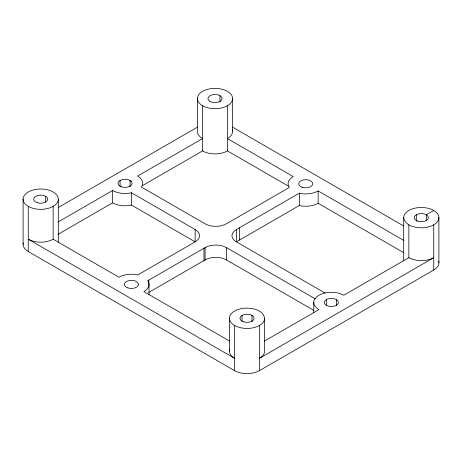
<?xml version="1.0" encoding="UTF-8"?>
<svg xmlns="http://www.w3.org/2000/svg" width="462" height="462" viewBox="0 0 462 462"><rect width="100%" height="100%" fill="white"/><g stroke="black" fill="none" stroke-linecap="round" stroke-linejoin="round"><path stroke-width="0.69" d="M58.137 207.588L197.563 127.09M58.108 221.979L112.612 190.511A17.608 10.164 0 0 0 129.62 193.145L131.381 192.723L195.131 229.527A15.09 8.714 0 0 1 195.131 241.851L137.722 274.994L135.961 274.572A17.608 10.164 0 0 0 118.959 277.206L53.153 239.212A17.608 10.164 0 0 1 28.257 239.212L234.557 358.321A17.608 10.164 0 0 1 229.741 349.145M58.108 234.298L112.612 202.835A17.608 10.164 0 0 0 129.62 205.463L131.381 205.041L195.131 241.851L195.131 229.527M142.463 185.597L202.547 150.912A17.608 10.164 0 0 0 227.443 150.912L288.282 186.036M315.084 298.781L226.432 247.603A15.09 8.714 0 0 0 205.093 247.603L147.684 280.746L148.412 281.762A17.608 10.164 0 0 1 143.855 291.58L229.585 341.077M325.046 293.035L236.394 241.851A15.09 8.714 0 0 1 236.394 229.527L299.376 193.168L301.137 193.584A17.608 10.164 0 0 0 318.145 190.956L403.875 240.454M148.833 292.4L205.093 259.921A15.09 8.714 0 0 1 226.432 259.921L313.837 310.383M403.875 252.772L318.145 203.28A17.608 10.164 0 0 1 301.137 205.908L299.376 205.486L236.394 241.851L236.394 229.527M433.743 210.464L426.276 214.778L426.276 220.49M264.408 341.083L318.913 309.621A17.608 10.164 0 0 1 314.356 299.798C316.845 295.322 322.043 293.497 326.807 292.613A17.608 10.164 0 0 1 343.809 295.241L408.847 257.698L412.491 259.309L416.736 260.325L421.292 260.672A17.608 10.164 0 0 0 433.743 257.698L259.453 358.321A17.608 10.164 0 0 0 264.611 351.132L264.611 318.278C263.398 310.372 253.748 308.287 247.008 308.114A17.608 10.164 0 0 0 229.4 318.278L229.4 351.132M23.25 243.024A17.608 10.164 0 0 0 28.257 251.536L234.557 370.639A17.608 10.164 0 0 0 259.453 370.639L433.743 270.016A17.608 10.164 0 0 0 438.75 261.504M438.9 217.654A17.608 10.164 0 0 0 421.292 207.484A17.608 10.164 0 0 0 403.69 217.654C404.897 225.554 414.553 227.639 421.292 227.818A17.608 10.164 0 0 0 438.9 217.654L438.9 262.832M232.444 127.102L403.736 225.999M131.329 181.196L130.041 180.451L130.041 186.613M433.743 224.838L433.743 270.016M416.314 214.778L416.314 221.229M408.847 224.838L408.847 257.698M403.69 217.654L403.69 260.678M336.342 299.555L336.342 305.717M326.38 299.555L326.38 305.717M318.145 190.956L318.145 203.28M313.756 302.431L313.756 312.699M299.376 193.168L299.376 205.486M259.453 325.462L259.453 370.639M251.986 315.402L251.986 321.852M242.024 315.402L242.024 321.136M239.553 227.702L239.553 240.026M234.557 325.462L234.557 370.639M232.6 98.545A17.608 10.164 0 0 1 206.191 107.346A17.608 10.164 0 0 1 206.191 89.744A17.608 10.164 0 0 1 232.6 98.545L232.6 131.404M227.443 105.734L227.443 150.912M226.432 247.603L226.432 259.921M219.976 95.669L219.976 102.125M205.093 247.603L205.093 259.921M203.985 248.238L203.985 260.562M202.547 105.734L202.547 150.912M197.389 98.545L197.389 131.404A17.608 10.164 0 0 0 202.547 138.588L137.509 176.138A17.608 10.164 0 0 1 142.065 185.955L141.314 187L205.093 223.787A15.09 8.714 0 0 0 226.426 223.781L289.42 187.416L288.686 186.4A17.608 10.164 0 0 1 293.243 176.582L227.443 138.588A17.608 10.164 0 0 0 232.259 129.418M149.012 284.39L149.012 294.658M148.833 280.082L148.833 284.188M131.381 192.723L131.381 205.041M120.08 180.451L120.08 186.613M112.612 190.511L112.612 202.835M58.31 199.168A17.608 10.164 0 0 1 31.901 207.975A17.608 10.164 0 0 1 31.901 190.367A17.608 10.164 0 0 1 58.31 199.168L58.31 242.198M53.153 206.358L53.153 239.212M45.686 196.292L45.686 202.033M28.257 206.358L28.257 251.536M23.1 199.168L23.1 244.346M264.611 318.278A17.608 10.164 0 0 1 247.008 328.442A17.608 10.164 0 0 1 229.4 318.278M417.775 221.171A7.04 4.066 0 0 0 428.338 217.654A7.04 4.066 0 0 0 417.775 214.131A7.04 4.066 0 0 0 417.775 221.171M243.486 321.795A7.04 4.066 0 0 0 254.048 318.278A7.04 4.066 0 0 0 243.486 314.755A7.04 4.066 0 0 0 243.486 321.795M210.014 101.421A7.04 4.066 0 0 0 221.795 99.596A7.04 4.066 0 0 0 213.173 94.618A7.04 4.066 0 0 0 210.014 101.421M127.887 287.913A7.04 4.066 0 0 0 138.45 284.39A7.04 4.066 0 0 0 127.887 280.873A7.04 4.066 0 0 0 127.887 287.913M302.171 187.289A7.04 4.066 0 0 0 312.739 183.766A7.04 4.066 0 0 0 302.171 180.249A7.04 4.066 0 0 0 302.171 187.289M326.38 305.307A7.04 4.066 0 0 0 338.167 303.482A7.04 4.066 0 0 0 329.539 298.504A7.04 4.066 0 0 0 326.38 305.307M121.541 186.844A7.04 4.066 0 0 0 132.103 183.327A7.04 4.066 0 0 0 121.541 179.805A7.04 4.066 0 0 0 121.541 186.844M37.185 202.691A7.04 4.066 0 0 0 47.748 199.168A7.04 4.066 0 0 0 37.185 195.651A7.04 4.066 0 0 0 37.185 202.691"/></g></svg>
